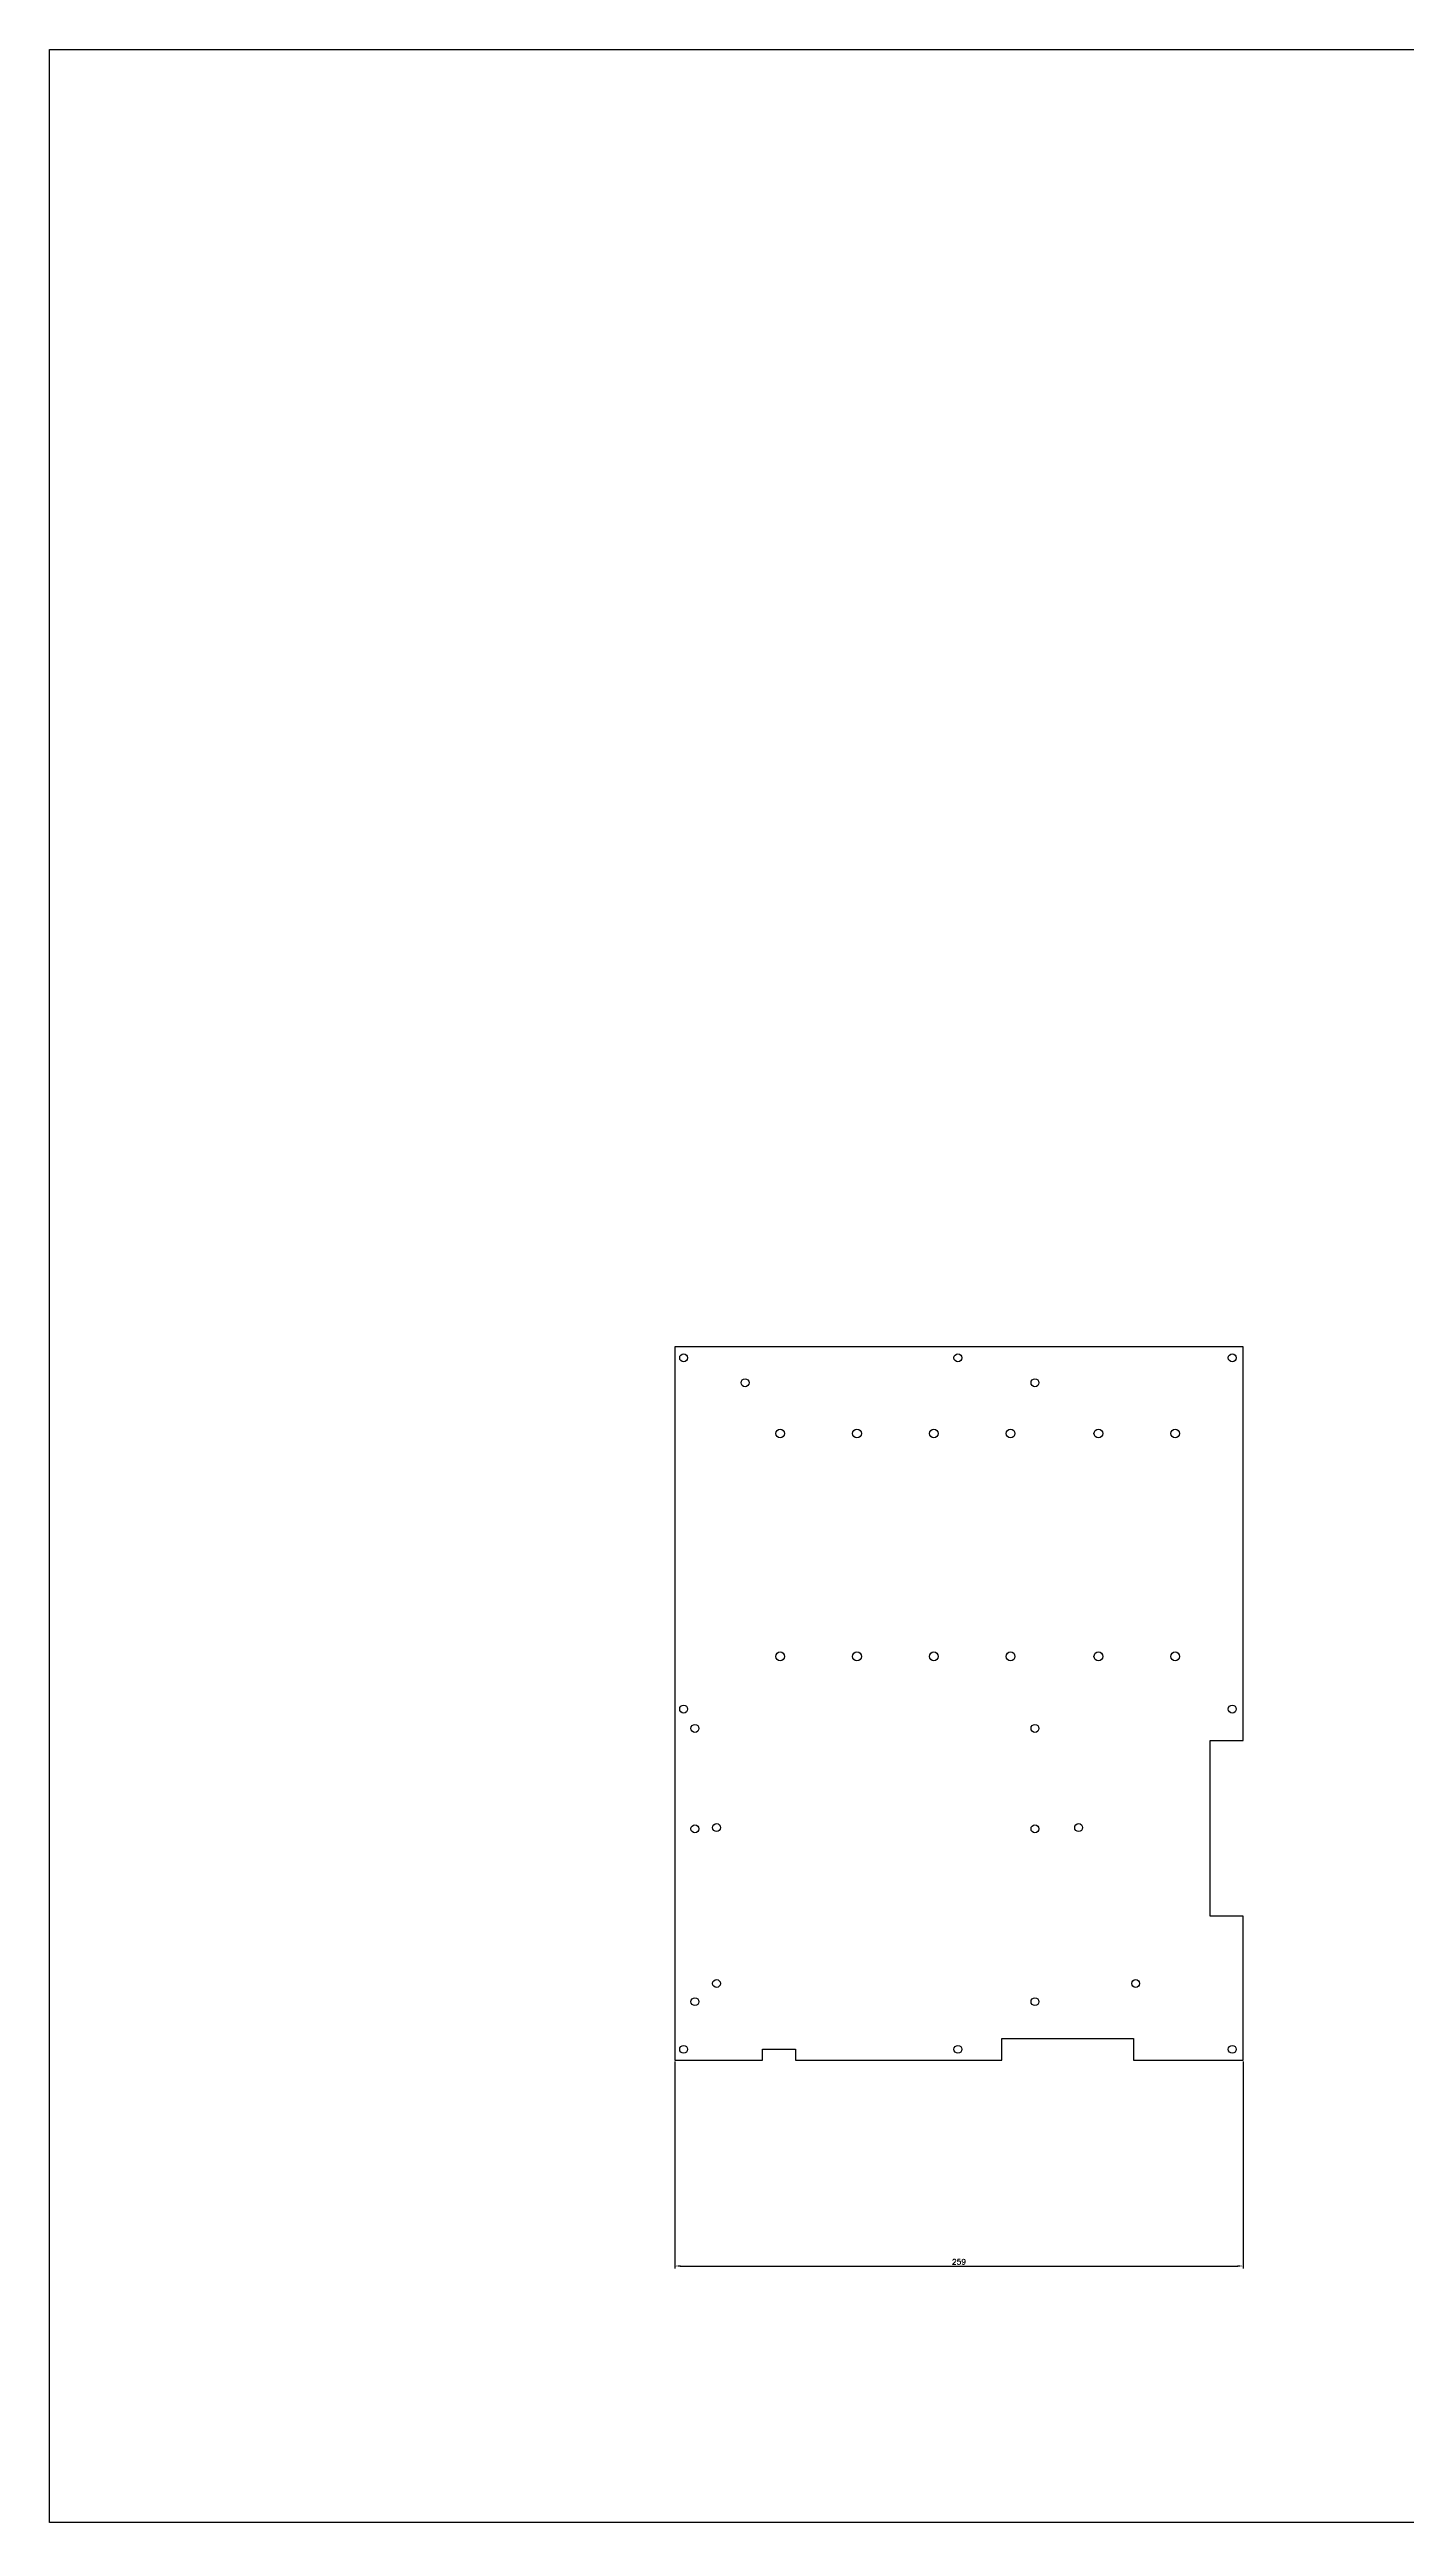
# Model space of a CAD drawing. Header units: millimetres. Extents: x -451 to 3969, y -235 to 930.
# Drawn here: x -451 to 167, y -211 to 916 of the extents above; entities that cross this region are included whole.
import ezdxf

# ---------------------------------------------------------------- set-up
doc = ezdxf.new("R2010")
doc.units = ezdxf.units.MM
doc.layers.add('主板托开孔', color=7, linetype='Continuous')
doc.styles.get("Standard").update_dxf_attribs({"font": 'txt', "bigfont": 'gbcbig.shx'})
doc.dimstyles.new('ISO-25', dxfattribs={"dimtxt": 2.5, "dimasz": 2.5, "dimexe": 1.25, "dimexo": 0.625, "dimtad": 1, "dimtxsty": 'Standard', "dimcen": 2.5, "dimadec": 0, "dimazin": 0, "dimtfac": 1, "dimtmove": 0, "dimatfit": 3, "dimfxl": 0, "dimarcsym": 0})

# ---------------------------------------------------------------- blocks, each defined once
blk = doc.blocks.new('*D2')
at = {"color": 0, "lineweight": -2, "transparency": 16777216}
for p, q in [((-166.1, -0.6), (-166.1, -94.9)), ((92.9, -0.6), (92.9, -94.9)), ((-163.6, -93.7), (90.4, -93.7))]:
    blk.add_line(p, q, dxfattribs=at)
at = {"color": 0, "transparency": 16777216}
for points in [[(-163.6, -93.3), (-163.6, -94.1), (-166.1, -93.7)], [(90.4, -93.3), (90.4, -94.1), (92.9, -93.7)]]:
    blk.add_solid(points, dxfattribs=at)
at = {"layer": 'Defpoints', "color": 0, "transparency": 16777216}
for p in [(-166.1, 0), (92.9, 0), (92.9, -93.7)]:
    blk.add_point(p, dxfattribs=at)
at = {"color": 0, "transparency": 16777216, "insert": (-36.6, -91.8), "char_height": 2.5, "attachment_point": 5}
blk.add_mtext('259', dxfattribs=at)

msp = doc.modelspace()

# ---------------------------------------------------------------- linework, layer by layer
for points in [[(-451.076, 915.985), (1355.554, 915.985), (1355.554, -210.556), (-451.076, -210.556)], [(-17.09, 10), (42.91, 10), (42.91, 0), (92.91, 0), (92.91, 65.655), (77.91, 65.655), (77.91, 145.655), (92.91, 145.655), (92.91, 325), (-166.09, 325), (-166.09, 0), (-126.09, 0), (-126.09, 5), (-111.09, 5), (-111.09, 0), (-17.09, 0)]]:
    msp.add_lwpolyline(points, close=True)
for centre in [(-147.09, 106), (17.91, 106), (-147.09, 35), (43.91, 35)]:
    msp.add_circle(centre, 1.8)
at = {"layer": '主板托开孔'}
for centre, radius in [((-162.09, 320), 1.8), ((-37.09, 320), 1.8), ((87.91, 320), 1.8), ((-134.07, 308.65), 1.8), ((-1.99, 308.65), 1.8), ((-118.09, 285.5), 2), ((-83.09, 285.5), 2), ((-48.09, 285.5), 2), ((-13.09, 285.5), 2), ((26.91, 285.5), 2), ((61.91, 285.5), 2), ((-118.09, 184), 2), ((-83.09, 184), 2), ((-48.09, 184), 2), ((-13.09, 184), 2), ((26.91, 184), 2), ((61.91, 184), 2), ((-162.09, 160), 1.8), ((87.91, 160), 1.8), ((-156.93, 151.17), 1.8), ((-1.99, 151.17), 1.8), ((-156.93, 105.45), 1.8), ((-1.99, 105.45), 1.8), ((-156.93, 26.71), 1.8), ((-1.99, 26.71), 1.8), ((-162.09, 5), 1.8), ((-37.09, 5), 1.8), ((87.91, 5), 1.8)]:
    msp.add_circle(centre, radius, dxfattribs=at)

# ---------------------------------------------------------------- dimensions: what is measured, and where the dimension line sits
dim = msp.add_linear_dim(base=(92.91, -93.671), p1=(-166.09, 0), p2=(92.91, 0), dimstyle='ISO-25', override={"dimfxl": 1.25})
dim.commit()
dim.dimension.update_dxf_attribs({"geometry": '*D2', "text_midpoint": (-36.59, -93.671), "dimtype": 160})

doc.saveas('drawing.dxf')
